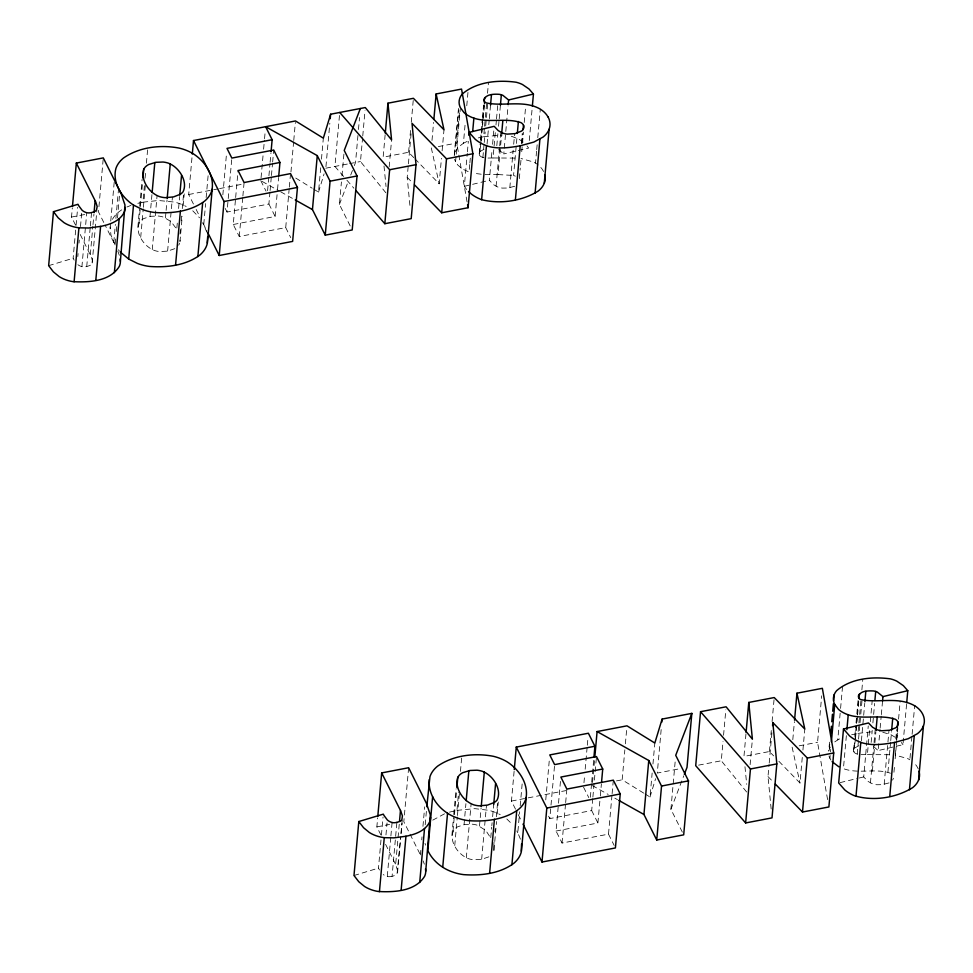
<?xml version="1.0" encoding="UTF-8"?>
<svg xmlns="http://www.w3.org/2000/svg" width="973" height="973" viewBox="0 0 973 973"><rect width="100%" height="100%" fill="white"/><g stroke="black" fill="none" stroke-linecap="round" stroke-linejoin="round"><path stroke-width="0.73" stroke-dasharray="4.87 3.65" d="M180.017 241.024L180.029 240.185M397.519 872.793L400.73 836.804L397.045 873.754A7.042 4.792 5.1 0 1 395.33 875.286L392.07 876.405L396.887 822.428M115.167 245.001L110.971 235.211L110.156 226.977M174.812 248.662L167.611 251.119L159.56 251.569A16.359 11.141 5.1 0 1 154.902 250.645C144.186 247.057 133.496 231.963 140.234 221.272A16.468 11.214 5.1 0 1 143.882 218.499L151.058 216.286L158.113 216.006A16.699 11.372 5.1 0 1 163.683 217.186L171.029 221.576L176.162 228.436M488.86 856.836L481.659 859.305L473.608 859.743A16.359 11.141 5.1 0 1 468.95 858.818C458.234 855.243 447.544 840.137 454.282 829.446A16.468 11.214 5.1 0 1 457.93 826.673L465.106 824.459L472.16 824.18A16.699 11.372 5.1 0 1 477.731 825.359L485.782 830.456L491.365 838.933M493.87 850.755L493.725 845.598M75.541 225.091L71.516 217.052L72.318 208.052M74.167 260.144L73.912 259.706A66.055 44.965 5.1 0 1 73.145 258.271L75.955 226.782M76.089 225.286L77.694 207.298M77.816 256.568L78.083 253.576M79.02 243.08L79.287 240.076M80.491 226.587L81.696 213.087M80.248 234.493L91.486 257.225L92.399 260.946L91.705 263.902A7.042 4.792 5.1 0 1 89.99 265.447L86.731 266.566A8.368 5.692 5.1 0 1 81.914 266.711L86.755 212.637M86.731 266.566L90.209 227.573M90.343 226.077L91.547 212.588M90.319 254.622L92.861 226.137M92.994 224.629L93.931 214.133M92.18 262.941L96.862 210.46M103.162 159.39L98.48 211.871L104.452 223.802M110.083 228.546L110.618 222.549M110.752 221.053L114.23 181.951M113.768 242.399L115.373 224.41M115.909 218.414L118.451 189.93M115.605 239.005L115.069 245.001L105.108 225.116M116.273 231.501L116.809 225.505M117.478 218.013L119.752 192.52M137.838 227.366L139.443 209.377M139.711 206.288L142.119 179.3M138.957 223.024L140.294 208.027M140.428 206.531L142.435 184.031M137.825 203.321L142.922 202.189L144.393 185.697M145.062 178.205L145.597 172.209M146.4 163.209L147.738 148.212M140.708 237.315L143.262 208.83M143.396 207.334L145.403 184.846M150 216.48L152.007 193.98M152.262 249.647L157.079 195.67M165.446 217.867L165.982 211.871M166.115 210.363L167.052 199.879M167.611 251.119L172.428 197.142M176.843 227.998L177.512 220.506M178.582 208.502L179.652 196.51M179.993 234.104L180.394 229.604M181.197 220.603L181.598 216.103M182.267 208.611L183.739 192.119M179.956 241.827L182.231 216.334M183.167 205.838L184.238 193.846M193.432 204.002L188.689 194.515L192.168 155.534M206.763 232.194L203.746 224.581L205.619 203.588M206.154 197.592L208.161 175.104M222.841 194.868L226.587 152.883M269.971 192.022L268.901 204.014L227.025 212.053L228.096 200.061M228.229 198.553L231.708 159.572M289.2 188.616L285.721 227.597L239.273 236.512L233.252 224.495L235.527 199.003M235.661 197.507L238.069 170.518M239.273 236.512L242.751 197.531M242.885 196.035L244.089 182.535M261.068 177.67L263.075 155.181M263.61 149.185L264.413 140.185M264.547 138.689L265.215 131.197M267.587 190.696L268.791 177.195M268.925 175.699L269.995 163.707M270.129 162.211L270.932 153.211M270.105 190.513L271.309 177.025M271.443 175.529L272.513 163.525M272.647 162.029L273.717 150.037M233.252 224.495L275.128 216.456L277.402 190.963M277.536 189.467L278.606 177.463M289.334 187.108L290.404 175.116M290.951 171.929L293.627 141.949M293.761 140.453L295.366 122.452M313.464 189.005L318.524 192.143L320.798 166.651M321.467 159.146L323.34 138.166M325.943 166.687L329.823 123.206M339.468 115.459L334.919 166.444L345.889 179.044M350.195 225.931L339.419 204.427L341.426 181.939M341.961 175.943L344.101 151.946M357.942 135.49L355.534 162.479L353.929 166.675M358.478 129.494L359.548 117.502M385.831 192.751L360.472 161.53L362.613 137.546M362.747 136.05L365.021 110.557M385.15 134.688L383.143 157.176L408.599 152.287L413.878 157.723M389.176 166.918L391.584 139.93M408.599 152.287L410.74 128.302M411.275 122.306L413.416 98.309M409.913 205.364L407.201 177.317L408.271 165.325M408.405 163.829L411.08 133.836M431.988 140.44L433.593 122.44M380.881 834.943L376.855 826.892L377.658 817.892M414.924 158.806L439.176 183.8L441.45 158.307M442.119 150.815L443.992 129.823M379.506 869.996L379.251 869.546A66.055 44.965 5.1 0 1 378.485 868.123L381.294 836.634M381.428 835.138L383.034 817.138M385.965 834.931L387.035 822.939M390.757 837.473L387.278 876.466A10.071 6.86 5.1 0 1 383.24 874.545M390.891 835.977L392.095 822.489M454.257 155.729L458.526 108.039M454.379 154.512L458.769 110.083M467.052 201.837L456.738 143.055L459.682 110.058M469.74 164.51L469.071 172.014L462.528 169.083L457.76 165.021L455.571 161.7L456.106 155.692M456.24 154.196L460.253 109.219M397.75 871.236L395.658 864.462L399.271 823.985M402.202 820.312L400.864 835.308L402.031 823.255M455.023 152.068L458.015 147.397L463.428 143.25L465.301 122.257M466.772 105.765L468.244 89.273M408.636 767.733L403.819 821.711L421.041 856.131M466.687 189.54L464.328 186.329L467.271 153.345M467.405 151.837L468.341 141.34M469.874 163.014L470.543 155.51M479.275 153.248L480.078 144.259M480.48 139.759L482.353 118.767M482.486 117.271L483.557 105.266M484.007 157.735L481.465 156.896A4.707 3.199 5.1 0 1 479.592 155.218L480.674 143.213M480.808 141.717L482.827 119.229M482.961 117.733L484.432 101.228M479.604 155.218A6.361 4.33 5.1 0 1 479.604 152.299L481.088 142.374M481.221 140.866L482.292 128.874M482.426 127.378L484.432 104.889M478.302 137.898L483.642 136.743L484.445 127.743M484.578 126.247L485.247 118.755M485.381 117.259L486.719 102.262M487.522 93.262L488.458 82.766M420.409 854.853L420.81 850.353M421.747 839.857L422.014 836.853M422.951 826.357L424.69 806.872M482.888 157.456L484.092 143.968M484.226 142.459L485.162 131.963M485.697 125.967L487.704 103.479M425.201 824.727L426.673 808.113M487.059 144.113L488.264 130.625M488.799 124.629L489.2 120.129M489.334 118.633L490.538 105.133M514.681 186.257L507.918 188.02L502.518 188.105A13.792 9.389 5.1 0 1 497.617 186.95L493.408 184.602L489.37 180.285L492.046 150.304M492.581 144.308L493.785 130.808M488.02 158.052L493.031 157.967L495.439 130.978M495.975 124.982L496.376 120.482M496.51 118.986L497.848 103.989M496.802 145.768L497.872 133.775M498.541 126.283L499.076 120.287M499.21 118.779L500.414 105.291M496.084 186.293L499.563 147.312M499.696 145.816L500.9 132.316M485.004 174.495L498.03 174.568L501.509 135.588M526.952 145.841L528.619 148.03L503.783 153.941L505.656 132.948M505.79 131.452L508.064 105.96M451.886 835.539L453.491 817.551M453.759 814.547L456.033 788.981M509.816 187.716L513.16 150.231M513.695 144.235L514.632 133.739M453.004 831.197L454.342 816.201M454.476 814.705L456.617 790.708M449.49 812.127L456.969 810.375L458.575 792.375M460.448 771.382L461.786 756.398M515.362 176.174L513.574 175.456L517.186 134.979M454.756 845.501L457.298 817.004M457.432 815.508L459.451 793.019M521.358 143.639L522.294 133.143M521.881 143.14L522.683 134.152M519.327 178.631L520.263 168.134M520.531 165.13L521.2 157.638M521.735 151.642L523.486 132.146M524.216 122.513L525.554 107.529M464.048 824.654L465.921 803.662M529.288 140.538L532.231 107.553M466.31 857.821L471.127 803.844M536.573 151.131L535.503 163.136A21.88 14.899 5.1 0 0 533.313 161.944L521.005 158.502M536.707 149.635L537.242 143.639M537.777 137.643L540.319 109.158M479.494 826.041L481.1 808.052M481.659 859.305L486.476 805.328M490.757 837.668L491.693 827.172M491.827 825.676L492.095 822.684M492.63 816.675L493.7 804.683M493.773 845.269L494.041 842.277M494.977 831.781L495.245 828.777M496.315 816.785L497.519 803.297M494.004 850.001L496.145 826.016M496.279 824.508L496.546 821.516M497.215 814.012L498.285 802.02M515.532 809.195L511.457 801.059L514.133 771.078M520.446 839.164L517.782 832.754L519.667 811.762M520.202 805.766L522.209 783.277M545.756 799.903L549.368 759.427M592.752 798.565L591.681 810.558L549.806 818.597L550.876 806.605M551.01 805.109L554.488 766.116M611.981 795.16L608.502 834.141L562.041 843.056L556.033 831.039L560.716 778.558M562.041 843.056L565.532 804.075M565.666 802.579L566.87 789.079M583.97 782.718L584.639 775.226M585.174 769.229L587.181 746.729M587.315 745.233L587.984 737.741M590.356 797.24L591.56 783.739M591.693 782.243L593.834 758.259M592.545 782.547L594.685 758.551M592.885 797.057L596.364 758.076M556.033 831.039L597.909 823L600.183 797.507M600.317 796.011L601.387 784.007M612.114 793.652L613.318 780.164M643.688 793.104L622.161 779.811L624.848 749.818M625.384 743.822L626.721 728.826M644.953 793.883L650.013 797.009L652.153 773.024M652.956 764.024L654.829 743.031M661.166 729.58L657.286 773.061L679.58 768.779M682.353 832.146L670.908 809.293L675.323 759.816M746.644 791.998L721.285 760.777L723.024 741.28M723.559 735.284L725.834 709.804M745.963 733.934L743.956 756.422L769.412 751.533L773.632 755.875M750.122 764.669L752.397 739.176M769.412 751.533L771.285 730.541M772.088 721.552L774.228 697.556M771.163 809.025L768.001 776.563L769.071 764.571M769.217 763.075L772.027 731.587M792.8 739.675L794.406 721.686M778.899 761.312L799.988 783.034L802.397 756.045M802.932 750.049L804.805 729.057M827.597 799.611L817.551 742.29L821.699 695.817M829.531 742.168L828.728 751.156L830.565 746.315M829.361 748.711L829.762 744.211M830.918 760.071L829.92 758.344L830.723 749.344M834.773 741.9L837.777 739.894L840.453 709.901M840.587 708.405L842.594 685.916M846.364 735.661L843.421 768.658C858.587 774.277 875.481 767.928 890.465 773.231M853.625 749.891L854.294 742.399M854.829 736.403L855.766 725.907M856.033 722.903L856.702 715.41M856.836 713.914L858.04 700.414M857.566 754.197L855.814 753.54A4.707 3.199 5.1 0 1 853.929 751.861L856.362 724.873M856.495 723.365L857.164 715.873M857.298 714.377L858.77 697.884M853.941 751.861A6.361 4.33 5.1 0 1 853.953 748.942L855.303 740.514M855.437 739.018L857.444 716.517M857.578 715.021L858.782 701.533M851.63 734.773L857.991 733.387L861.069 698.906M861.871 689.906L862.808 679.409M857.225 754.099L858.429 740.611M858.563 739.103L859.901 724.107M860.035 722.611L862.042 700.122M861.409 740.757L864.754 703.272M889.03 782.9L882.256 784.664L876.868 784.749A13.792 9.389 5.1 0 1 871.954 783.593L867.746 781.246L863.708 776.928L868.257 725.955M861.02 754.647L867.381 754.61L869.655 729.118M870.324 721.625L872.197 700.633M871.151 742.411L872.222 730.419M872.89 722.927L874.63 703.43M870.434 782.937L873.912 743.956M874.046 742.46L875.25 728.959M872.367 771.212L874.776 744.223M874.909 742.727L875.846 732.231M906.581 704.197L902.968 744.673L878.133 750.584L880.006 729.592M880.139 728.096L881.21 716.104M881.343 714.608L882.547 701.107M884.165 784.36L888.981 730.382M887.923 772.1L890.599 742.107M890.733 740.611L891.536 731.623M895.841 738.775L896.644 729.786M896.23 739.784L897.167 729.288M895.756 750.645L895.355 755.145L907.663 758.587A21.88 14.899 5.1 0 1 909.84 759.779M896.692 740.149L897.763 728.157M898.565 719.156L900.171 701.168M893.944 772.27L894.613 764.778M895.148 758.782L896.218 746.778M896.352 745.282L896.753 740.781M897.021 737.789L897.824 728.789M909.974 758.271L911.981 735.783M912.115 734.287L914.669 705.802M893.409 778.266L892.582 780.139M318.524 192.143L324.094 173.826M650.013 797.009L655.583 778.692M179.628 243.299L178.691 245.184M339.419 204.427L348.553 180.662M350.706 175.067L353.381 168.074M670.908 809.293L683.8 775.749M480.285 151.362L484.019 149.27M854.635 748.006L858.843 745.768M432.754 820.154L445.038 813.55M121.686 209.84L118.706 211.98A39.273 26.733 5.1 0 0 111.64 220.993M463.428 143.25L467.174 141.377M837.777 739.894L839.541 738.933M126.952 207.006L130.99 205.376M48.65 265.665L73.145 258.271M353.99 875.518L378.485 868.123M464.328 186.329L489.37 180.285M840.149 782.608L857.821 778.351M859.293 777.999L863.708 776.928M71.516 217.052L85.709 214.315M188.689 194.515L212.236 189.99M213.707 189.711L218.122 188.859M219.594 188.58L244.612 183.775M325.809 168.195L348.103 163.914M349.587 163.622L360.472 161.53M438.373 146.57L456.738 143.055M376.855 826.892L389.626 824.435M511.457 801.059L565.909 790.611M616.468 780.905L622.161 779.811M698.565 765.143L721.285 760.777M799.186 745.817L817.551 742.29M142.922 202.189L158.392 200.487L174.362 202.068A37.85 25.772 5.1 0 1 178.509 203.235A38.421 26.149 5.1 0 1 186.159 206.471M456.969 810.375L474.86 808.648L488.41 810.254A37.85 25.772 5.1 0 1 492.557 811.409A38.421 26.149 5.1 0 1 500.207 814.644M483.642 136.743L502.263 135.028M857.991 733.387L873.243 731.647M493.031 157.967L517.283 158.1M867.381 754.61L891.633 754.744M498.03 174.568L513.574 175.456M481.234 174.228L474.581 173.352M882.791 732.28L890.806 734.591L897.52 738.714M511.275 136.208L518.84 139.115L523.182 142.07M498.553 149.562L503.783 153.941M262.114 181.416L279.336 191.061M280.662 191.803L293.907 199.222M592.277 785.539L608.174 794.442M614.802 798.152L617.441 799.636M295.743 178.059L312.199 188.227M873.863 746.729L878.133 750.584M192.763 210.8L199.526 217.77M506.811 818.974L512.345 824.411M407.201 177.317L412.418 182.693M768.001 776.563L773.231 781.939M346.887 180.187L353.88 188.203M118.365 249.757L119.253 250.852M901.302 742.484L902.968 744.673M202.785 222.768L203.746 224.581M516.833 830.954L517.782 832.754M608.502 834.141L614.158 845.44M583.569 787.218L588.787 797.629M591.681 810.558L597.909 823M285.721 227.597L290.745 237.643M260.8 180.674L266.006 191.085M268.901 204.014L275.128 216.456M548.59 816.177L549.806 818.597M225.201 208.417L227.025 212.053M518.244 814.608L521.637 821.394M196.145 209.426L199.538 216.201M202.931 222.975L207.006 231.112M385.588 844.333L395.658 864.462M829.92 758.344L829.397 757.164A23.388 15.921 5.1 0 1 829.008 755.972M455.571 161.7L455.048 160.521A23.388 15.921 5.1 0 1 454.659 159.329M423.17 860.935L424.35 864.158M117.83 251.083L119.314 255.327M425.019 843.384L425.542 845.136M792.131 747.179L799.988 783.034M431.319 147.932L439.176 183.8M744.965 766.712L746.705 784.335M384.007 165.994L386.038 186.561M918.22 768.865A29.908 20.36 5.1 0 0 917.551 767.502A26.405 17.976 5.1 0 0 913.562 762.528M392.022 876.332A8.368 5.692 5.1 0 1 387.254 876.564M81.927 266.638A10.071 6.86 5.1 0 1 77.901 264.705M543.53 171.479A29.908 20.36 5.1 0 0 543.214 170.859A26.405 17.976 5.1 0 0 535.551 163.087"/><path stroke-width="1.46" d="M76.332 163.075L95.78 201.995L97.166 206.507L96.522 209.925A7.042 4.792 5.1 0 1 94.819 211.469L91.547 212.588A8.368 5.692 5.1 0 1 86.731 212.734A10.071 6.86 5.1 0 1 81.975 210.095L78.728 205.729A66.055 44.965 5.1 0 1 77.962 204.294L53.466 211.688L48.65 265.665L53.43 271.881L59.256 276.648A27.597 18.779 5.1 0 0 73.06 281.659C88.981 282.474 109.937 281.525 119.265 266.48A24.678 16.796 5.1 0 0 120.384 261.384L124.982 205.023L121.114 193.566L103.296 157.894L76.332 163.075L72.452 206.556M74.106 281.793L78.922 227.816L77.876 227.67A27.597 18.779 5.1 0 1 64.048 222.683L58.246 217.903L53.466 211.688M94.065 212.637L95.135 200.645M95.792 280.37L100.608 226.393C109.584 224.678 119.703 221.212 124.082 212.503A24.678 16.796 5.1 0 0 125.201 207.407M114.364 272.659L119.18 218.682M207.675 236.828L207.14 244.077A39.005 26.551 5.1 0 1 199.733 255.157C185.551 265.593 166.663 267.697 149.538 266.444A37.047 25.213 5.1 0 1 137.375 263.403L128.679 259.049L133.496 205.072C121.795 197.507 112.114 182.754 115.909 168.463A39.273 26.733 5.1 0 1 123.522 158.003C139.394 146.996 160.484 144.527 179.178 148.091A37.85 25.772 5.1 0 1 183.325 149.258A38.421 26.149 5.1 0 1 192.727 153.466C204.768 160.837 214.729 175.529 211.956 190.1A39.005 26.551 5.1 0 1 204.549 201.18C190.367 211.615 171.479 213.719 154.354 212.467A37.047 25.213 5.1 0 1 142.192 209.426L133.496 205.072M142.97 178.035L143.773 169.047L145.05 167.295A16.468 11.214 5.1 0 1 148.699 164.522L155.875 162.309L162.929 162.029A16.699 11.372 5.1 0 1 168.499 163.209C178.825 167.088 188.178 181.148 183.094 191.778A15.799 10.752 5.1 0 1 180.321 194.259L173.486 196.923L165.337 197.665A16.444 11.189 5.1 0 1 159.718 196.668C149.222 193.116 140.234 180.017 143.773 169.047M152.141 192.484L154.816 162.503M167.186 198.37L170.263 163.89M179.786 195.014L181.525 175.517M175.566 265.057L180.382 211.08M192.301 154.038L193.505 140.538L295.5 120.956L323.34 138.166L330.625 114.218L365.289 107.553L391.584 139.93L387.959 103.199L413.416 98.309L443.992 129.823L436.135 93.955L461.555 89.078L472.89 153.746L468.074 207.723L441.693 212.783L414.51 184.846M197.86 256.604L202.676 202.627M207.383 243.104L212.199 189.127M360.351 108.502L344.235 150.45L357.03 175.991L352.214 229.969L325.25 235.15L330.066 181.173L317.271 155.619L265.617 126.697L272.136 139.711L226.989 148.382L231.842 158.076L273.717 150.037L279.944 162.479L238.069 170.518L244.089 182.535L290.538 173.62L297.458 187.424L292.63 241.401L219.217 255.498L224.033 201.52L193.505 140.538M271.066 151.715L272.136 139.711M278.74 175.967L279.944 162.479M325.25 235.15L312.455 209.596L317.271 155.619M330.224 118.706L330.625 114.218M385.284 133.192L387.959 103.199M441.693 212.783L446.51 158.806L412.017 123.34L416.018 164.668L411.202 218.645L384.822 223.705L389.638 169.728L339.735 112.467M392.083 822.501A10.071 6.86 5.1 0 1 387.315 819.935L384.067 815.569A66.055 44.965 5.1 0 1 383.301 814.146L358.806 821.54L353.99 875.518L358.769 881.72L364.595 886.5A27.597 18.779 5.1 0 0 378.4 891.511C394.32 892.326 415.276 891.377 424.605 876.32A24.678 16.796 5.1 0 0 425.724 871.236L430.321 814.863L426.454 803.406L408.636 767.733L381.671 772.915L377.792 816.396M433.861 119.448L436.135 93.955M379.446 891.645L384.262 837.668L383.216 837.522A27.597 18.779 5.1 0 1 369.399 832.535L363.586 827.743L358.806 821.54M399.538 820.981L400.475 810.485L381.671 772.915M401.131 890.222L405.948 836.245C414.924 834.53 425.043 831.064 429.421 822.343A24.678 16.796 5.1 0 0 430.54 817.259M468.877 135.344L469.144 132.352L494.187 126.308L498.225 130.625L502.433 132.973A13.829 9.414 5.1 0 0 507.334 134.128L515.337 133.593L521.625 131.027A9.864 6.714 5.1 0 0 522.562 130.139L523.815 127.962A7.966 5.424 5.1 0 0 523.486 125.152A7.833 5.327 5.1 0 0 520.944 122.61C504.111 116.894 484.566 124.848 468.317 115.665A21.601 14.704 5.1 0 1 463.975 112.527L460.399 107.723A24.422 16.626 5.1 0 1 459.645 98.711L459.84 98.091A23.948 16.298 5.1 0 1 462.333 93.98C476.612 81.671 498.067 79.737 516.091 82.231A23.62 16.079 5.1 0 1 522.489 84.529L528.996 88.969L533.435 94.053L532.365 106.057M472.683 131.525L473.887 118.037M484.566 103.381C482.134 94.162 493.238 93.907 499.173 94.32A10.715 7.298 5.1 0 1 501.35 94.795A9.961 6.775 5.1 0 1 502.883 95.354L508.599 99.964L508.198 104.464M419.704 882.511L424.52 828.534M426.806 806.739L429.957 776.636A39.273 26.733 5.1 0 1 437.57 766.177C453.442 755.17 474.532 752.713 493.226 756.276A37.85 25.772 5.1 0 1 497.373 757.432A38.421 26.149 5.1 0 1 506.775 761.64C518.816 769.011 528.777 783.703 526.004 798.274A39.005 26.551 5.1 0 1 518.597 809.354C504.415 819.789 485.527 821.893 468.402 820.653A37.047 25.213 5.1 0 1 456.24 817.6C440.83 812.078 427.731 796.559 429.215 779.628M548.03 116.882A29.908 20.36 5.1 0 1 549.125 129.227L544.272 183.192A30.151 20.518 5.1 0 1 538.288 191C521.881 201.229 500.304 204.318 481.635 199.696L486.451 145.719L485.028 145.147A34.152 23.255 5.1 0 1 475.286 139.346L469.144 132.352M490.538 105.133L491.474 94.636M432.632 796.595L427.816 850.572C432.486 860.4 441.292 867.831 451.423 871.577A37.047 25.213 5.1 0 0 463.586 874.63C480.698 875.858 499.611 873.79 513.768 863.331A39.005 26.551 5.1 0 0 521.212 852.251L521.577 843.883M500.414 105.291L501.35 94.795M501.642 134.079L502.846 120.591M442.727 867.235L447.544 813.258M456.884 787.716L457.821 777.22L459.098 775.469A16.468 11.214 5.1 0 1 462.747 772.696L469.923 770.482L476.977 770.202A16.699 11.372 5.1 0 1 482.547 771.382C492.873 775.262 502.226 789.322 497.142 799.964A15.799 10.752 5.1 0 1 494.369 802.433L487.534 805.097L479.385 805.839A16.444 11.189 5.1 0 1 473.766 804.841C463.27 801.29 454.282 788.191 457.821 777.22M517.32 133.471L518.39 121.479M515.398 199.769L520.214 145.792L533.836 142.082L543.116 137.035A30.151 20.518 5.1 0 0 549.113 129.227M523.085 129.652L523.486 125.152M466.189 800.657L468.864 770.677M535.089 193.189L539.906 139.212M481.234 806.544L484.311 772.063M493.7 804.683L495.573 783.691M489.614 873.231L494.43 819.254M514.267 769.57L516.274 747.082L588.385 733.241L594.904 746.255L593.968 756.751M511.907 864.778L516.724 810.801M521.431 851.278L526.247 797.301M594.904 746.255L549.769 754.926L554.622 764.62L596.498 756.58L602.725 769.023L560.849 777.062L566.87 789.079L613.318 780.164L620.227 793.968L615.41 847.945L541.997 862.042L546.814 808.064L516.274 747.082M594.819 757.055L597.094 731.562L626.989 725.834L654.829 743.031L662.102 719.083L691.839 713.379L687.023 767.356L684.335 774.35M601.521 782.511L602.725 769.023M691.839 713.379L675.724 755.316L688.507 780.869L683.691 834.846L656.726 840.015L643.944 814.474L648.76 760.497L597.094 731.562M661.835 722.088L662.102 719.083M656.726 840.015L661.543 786.038L648.76 760.497M796.948 693.202L804.805 729.057L774.228 697.556L748.772 702.445L752.397 739.176L726.101 706.799L700.548 711.701L695.719 765.678L745.634 822.951L772.015 817.879L776.831 763.902L772.83 722.586L807.322 758.052L802.506 812.029L828.887 806.958L833.703 752.98L822.367 688.312L796.948 693.202L794.54 720.19M746.096 732.438L748.772 702.445M745.634 822.951L750.451 768.974L700.548 711.701M772.562 725.59L772.83 722.586M830.711 733.715L831.38 726.223M831.781 721.723L832.45 714.231M832.718 711.227L833.387 703.734M833.654 700.73L834.189 694.734A23.948 16.298 5.1 0 1 836.683 690.623C850.961 678.315 872.416 676.381 890.441 678.874A23.62 16.079 5.1 0 1 896.838 681.173L903.333 685.612L907.785 690.696L906.714 702.701M831.392 741.852L834.737 704.367L838.312 709.171A21.601 14.704 5.1 0 0 842.654 712.309C858.916 721.492 878.461 713.537 895.282 719.254A7.833 5.327 5.1 0 1 897.848 721.796A7.966 5.424 5.1 0 1 898.164 724.605L896.911 726.782A9.864 6.714 5.1 0 1 895.975 727.67L889.687 730.236L881.684 730.772A13.829 9.414 5.1 0 1 876.782 729.616L872.574 727.269L868.524 722.951L843.494 728.996L838.677 782.973L844.819 789.967A34.152 23.255 5.1 0 0 854.549 795.78C873.511 801.436 895.805 797.982 912.65 787.656A30.151 20.518 5.1 0 0 918.646 779.847M846.899 729.665L848.237 714.681M859.05 698.529C857.675 690.441 868.184 690.721 873.523 690.964A10.715 7.298 5.1 0 1 875.7 691.438A9.961 6.775 5.1 0 1 877.22 691.998L882.949 696.607L882.547 701.107M855.985 796.34L860.801 742.363L859.378 741.803A34.152 23.255 5.1 0 1 849.636 735.989L843.494 728.996M864.888 701.776L865.824 691.28M874.897 700.438L875.7 691.438M875.98 730.723L877.184 717.235M891.669 730.115L892.74 718.123M889.748 796.425L894.564 742.448L908.186 738.726L917.466 733.678A30.151 20.518 5.1 0 0 923.462 725.87A29.908 20.36 5.1 0 0 922.368 713.525A26.405 17.976 5.1 0 0 914.717 705.766M897.301 727.792L897.836 721.796M909.439 789.833L914.255 735.856M918.621 779.835L923.438 725.858M834.189 694.734L833.97 695.354A24.422 16.626 5.1 0 0 834.676 704.379M485.101 97.385L484.432 98.322A6.361 4.33 5.1 0 0 484.42 101.241A4.707 3.199 5.1 0 0 486.293 102.919C503.163 106.568 521.832 100.146 538.13 107.967A21.88 14.899 5.1 0 1 540.319 109.158A26.405 17.976 5.1 0 1 547.969 116.894M859.451 694.029L858.782 694.965A6.361 4.33 5.1 0 0 858.77 697.884A4.707 3.199 5.1 0 0 860.643 699.563C877.512 703.211 896.182 696.79 912.479 704.61A21.88 14.899 5.1 0 1 914.669 705.802M508.599 99.964L533.435 94.053M882.949 696.607L907.785 690.696M396.887 822.428L400.158 821.309A7.042 4.792 5.1 0 0 401.861 819.777L402.445 815.861L400.475 810.485M224.033 201.52L297.458 187.424M330.066 181.173L357.03 175.991M389.638 169.728L416.018 164.668M446.51 158.806L472.89 153.746M546.814 808.064L620.227 793.968M661.543 786.038L688.507 780.869M750.451 768.974L776.831 763.902M807.322 758.052L833.703 752.98M100.608 226.393L88.592 228.01L78.922 227.816M405.948 836.245L393.931 837.862L384.262 837.668M520.214 145.792C509.147 147.738 497.337 149.465 486.451 145.719M894.564 742.448C883.496 744.381 871.674 746.109 860.801 742.363M481.635 199.696L480.212 199.124A34.152 23.255 5.1 0 1 470.47 193.323L468.487 191.511M838.86 766.821L832.11 761.664M295.233 199.964L312.455 209.596M618.767 800.378L643.944 814.474M128.679 259.049L120.166 251.91M775.323 784.092L802.506 812.029M355.875 190.489L384.822 223.705M523 824.095L541.997 862.042M207.687 232.462L219.217 255.498M467.563 204.78L468.074 207.723M425.505 868.84L425.712 871.236M120.166 259L120.372 261.384M919.011 771.066A29.908 20.36 5.1 0 1 918.658 779.847M396.838 822.355A8.368 5.692 5.1 0 1 392.07 822.586M544.856 175.152A29.908 20.36 5.1 0 1 544.308 183.204"/></g></svg>
